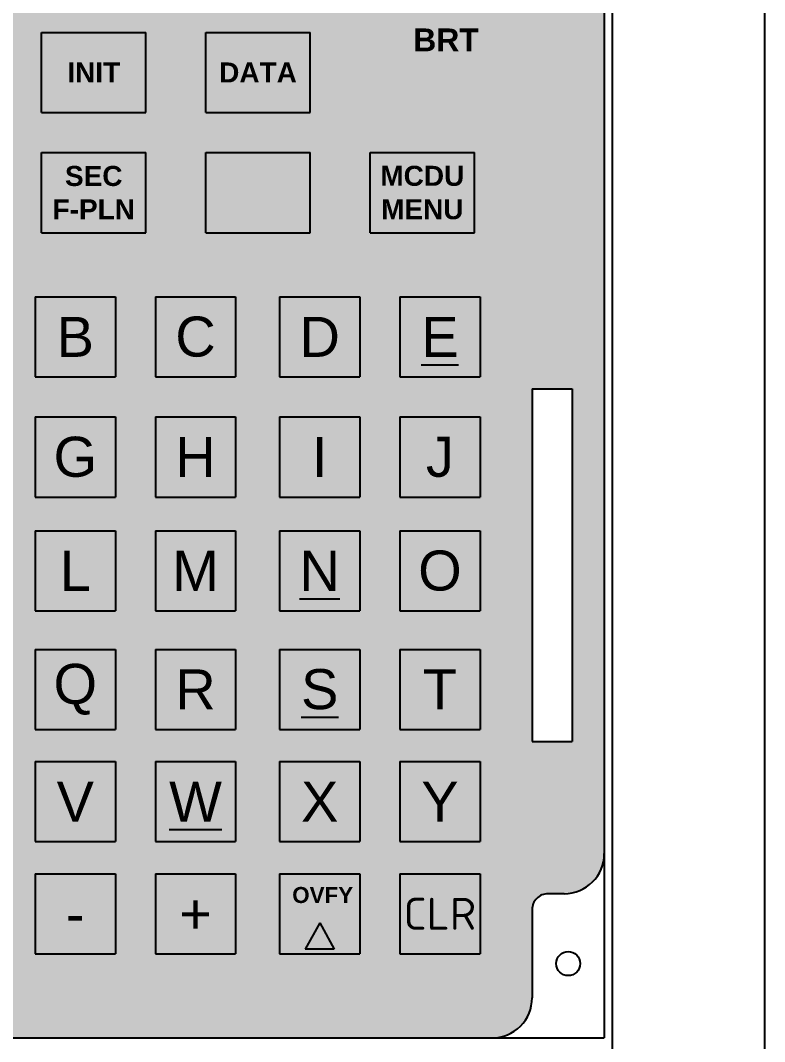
# Model space of a CAD drawing. Header units: millimetres. Extents: x 1492 to 7903, y -55 to 3601.
# Drawn here: x 2705.1 to 2798, y 513 to 640.5 of the extents above; entities that cross this region are included whole.
import ezdxf

# ---------------------------------------------------------------- set-up
doc = ezdxf.new("R2010")
doc.units = ezdxf.units.MM
doc.styles.get("Standard").update_dxf_attribs({"font": 'sanss___.ttf'})

msp = doc.modelspace()

# ---------------------------------------------------------------- hatches: boundary and pattern name
at = {"true_color": 0x6d7c87}
h = msp.add_hatch(color=8, dxfattribs=at)
h.dxf.hatch_style = 1
h.paths.add_polyline_path([(2777.976302627266, 719.6684715549115, 0.3827015764791815), (2775.603647718418, 721.8551461081236, -1.025801776076967), (2775.6036477184, 731.8519022275375, 0.3827015764832412), (2777.976302627268, 734.0385767807655), (2777.976302627268, 738.497768898856), (2632.976302627341, 738.497768898856), (2632.976302627341, 734.0385767807618, 0.3827015764813711), (2635.348957536197, 731.8519022275378, -1.025801776075587), (2635.348957536195, 721.8551461081237, 0.3827015764814203), (2632.976302627341, 719.6684715548984), (2632.976302627244, 536.4977688990327, 0.414213562377224), (2637.976302627315, 531.4977688990327), (2639.976302627295, 531.4977688990468, -0.4142135623757171), (2641.976302627309, 529.497768899043), (2641.976302627288, 518.4977688989306, 0.4142135623737093), (2646.976302627289, 513.4977688989211), (2763.976302627218, 513.4977688989211, 0.4142135623735945), (2768.976302627217, 518.4977688989306), (2768.976302627196, 529.497768899043, -0.4142135623777819), (2770.976302627224, 531.4977688990468), (2772.97630262719, 531.4977688990327, 0.4142135623771899), (2777.976302627261, 536.4977688990322)])
h.paths.add_polyline_path([(2646.776302627304, 638.997768898929), (2659.776302627305, 638.997768898929), (2659.776302627304, 628.997768898929), (2646.776302627304, 628.997768898929)], flags=16)
h.paths.add_polyline_path([(2636.476302627304, 649.4977688989194), (2636.476302627304, 655.4977688989196), (2644.476302627304, 655.497768898921), (2644.476302627304, 649.497768898921)], flags=16)
h.paths.add_polyline_path([(2652.476302627304, 641.4977688989213), (2652.476302627304, 726.4977688989212), (2757.476302627304, 726.4977688989217), (2757.476302627304, 641.4977688989212)], flags=16)
h.paths.add_polyline_path([(2646.776302627304, 623.9977688989293), (2659.776302627304, 623.9977688989294), (2659.776302627304, 613.9977688989293), (2646.776302627304, 613.9977688989293)], flags=16)
h.paths.add_polyline_path([(2636.476302627304, 661.9977688989194), (2636.476302627304, 667.9977688989194), (2644.476302627304, 667.9977688989212), (2644.476302627304, 661.997768898921)], flags=16)
h.paths.add_polyline_path([(2667.276302627305, 638.997768898929), (2680.276302627304, 638.9977688989292), (2680.276302627304, 628.997768898929), (2667.276302627304, 628.997768898929)], flags=16)
h.paths.add_polyline_path([(2646.776302627304, 609.9977688989293), (2659.776302627304, 609.9977688989294), (2659.776302627304, 599.9977688989292), (2646.776302627304, 599.9977688989293)], flags=16)
h.paths.add_polyline_path([(2667.276302627304, 623.9977688989293), (2680.276302627304, 623.9977688989294), (2680.276302627304, 613.9977688989295), (2667.276302627304, 613.9977688989294)], flags=16)
h.paths.add_polyline_path([(2636.476302627304, 674.4977688989196), (2636.476302627304, 680.4977688989194), (2644.476302627304, 680.4977688989212), (2644.476302627304, 674.4977688989212)], flags=16)
h.paths.add_polyline_path([(2667.276302627304, 609.9977688989294), (2680.276302627304, 609.9977688989293), (2680.276302627304, 599.9977688989293), (2667.276302627305, 599.9977688989293)], flags=16)
h.paths.add_polyline_path([(2646.776302627304, 595.9977688989293), (2659.776302627304, 595.9977688989292), (2659.776302627304, 585.9977688989292), (2646.776302627304, 585.9977688989293)], flags=16)
h.paths.add_polyline_path([(2641.276302627305, 594.4977688989195), (2641.276302627305, 550.4977688989194), (2636.276302627305, 550.4977688989197), (2636.276302627305, 594.4977688989196)], flags=16)
h.paths.add_polyline_path([(2673.785046224237, 608.1328284824101), (2674.796873272982, 606.6363498525018), (2674.412305071127, 606.6363498525018), (2674.412305071106, 602.5831832318117), (2673.15778737731, 602.583183231812), (2673.157787377331, 606.6363498525018), (2672.773219175475, 606.6363498525018)], flags=0)
h.paths.add_polyline_path([(2636.476302627304, 686.9977688989194), (2636.476302627304, 692.9977688989194), (2644.476302627304, 692.9977688989212), (2644.476302627304, 686.997768898921)], flags=16)
h.paths.add_polyline_path([(2687.276302627247, 638.997768898929), (2700.276302627304, 638.9977688989289), (2700.276302627304, 628.997768898929), (2687.276302627304, 628.9977688989292)], flags=16)
h.paths.add_polyline_path([(2687.276302627304, 623.9977688989293), (2700.276302627304, 623.9977688989292), (2700.276302627304, 613.9977688989293), (2687.276302627304, 613.9977688989293)], flags=16)
h.paths.add_polyline_path([(2667.276302627305, 595.9977688989292), (2680.276302627304, 595.9977688989293), (2680.276302627304, 585.9977688989292), (2667.276302627304, 585.9977688989292)], flags=16)
h.paths.add_polyline_path([(2673.15104988795, 593.1728572874068), (2674.405567581744, 593.1728572874068), (2674.405567581724, 589.1196906667043), (2674.405567581727, 588.6196906666208), (2674.790135783583, 588.619690666617), (2673.778308734822, 587.1232120367191), (2672.766481686075, 588.6196906666376), (2673.151049887932, 588.6196906666337), (2673.151049887952, 592.6728572873237)], flags=0)
h.paths.add_polyline_path([(2636.476302627304, 698.9977688989194), (2636.476302627304, 704.9977688989194), (2644.476302627304, 704.997768898921), (2644.476302627304, 698.9977688989208)], flags=16)
h.paths.add_polyline_path([(2691.976302627304, 605.9977688989292), (2701.976302627304, 605.9977688989292), (2701.976302627304, 595.997768898929), (2691.976302627304, 595.9977688989292)], flags=16)
h.paths.add_polyline_path([(2655.276302627304, 572.4977688989221, -1), (2645.276302627304, 572.4977688989221, -1)], flags=16)
h.paths.add_polyline_path([(2671.276302627304, 572.4977688989221, -1), (2661.276302627304, 572.4977688989221, -1)], flags=16)
h.paths.add_polyline_path([(2707.776302627223, 638.997768898929), (2720.776302627304, 638.997768898929), (2720.776302627304, 628.997768898929), (2707.776302627304, 628.997768898929)], flags=16)
h.paths.add_polyline_path([(2707.776302627305, 623.9977688989292), (2720.776302627304, 623.9977688989293), (2720.776302627304, 613.9977688989294), (2707.776302627304, 613.9977688989293)], flags=16)
h.paths.add_polyline_path([(2691.976302627304, 590.9977688989292), (2701.976302627304, 590.9977688989294), (2701.976302627304, 580.9977688989293), (2691.976302627304, 580.9977688989292)], flags=16)
h.paths.add_polyline_path([(2636.476302627304, 710.9977688989194), (2636.476302627304, 716.9977688989194), (2644.476302627304, 716.997768898921), (2644.476302627304, 710.997768898921)], flags=16)
h.paths.add_polyline_path([(2686.976302627304, 572.4977688989221, -1), (2676.976302627304, 572.4977688989221, -1)], flags=16)
h.paths.add_polyline_path([(2706.976302627304, 605.9977688989293), (2716.976302627304, 605.9977688989292), (2716.976302627304, 595.9977688989293), (2706.976302627304, 595.9977688989293)], flags=16)
h.paths.add_polyline_path([(2655.276302627304, 557.4977688989221, -1), (2645.276302627304, 557.4977688989221, -1)], flags=16)
h.paths.add_polyline_path([(2671.276302627304, 557.4977688989221, -1), (2661.276302627304, 557.4977688989221, -1)], flags=16)
h.paths.add_polyline_path([(2691.976302627304, 576.7977688989291), (2701.976302627304, 576.7977688989291), (2701.976302627304, 566.797768898929), (2691.976302627304, 566.7977688989291)], flags=16)
h.paths.add_polyline_path([(2706.976302627304, 590.9977688989294), (2716.976302627304, 590.9977688989295), (2716.976302627304, 580.9977688989293), (2706.976302627304, 580.9977688989294)], flags=16)
h.paths.add_polyline_path([(2686.976302627304, 557.4977688989221, -1), (2676.976302627304, 557.4977688989221, -1)], flags=16)
h.paths.add_polyline_path([(2721.976302627304, 605.9977688989292), (2731.976302627304, 605.9977688989292), (2731.976302627304, 595.997768898929), (2721.976302627304, 595.9977688989292)], flags=16)
h.paths.add_polyline_path([(2728.27630262741, 638.9977688989293), (2741.276302627304, 638.9977688989293), (2741.276302627305, 628.9977688989293), (2728.276302627304, 628.9977688989292)], flags=16)
h.paths.add_polyline_path([(2728.276302627304, 623.9977688989293), (2741.276302627305, 623.9977688989293), (2741.276302627304, 613.9977688989294), (2728.276302627304, 613.9977688989293)], flags=16)
h.paths.add_polyline_path([(2655.276302627304, 542.4977688989221, -1), (2645.276302627304, 542.4977688989221, -1)], flags=16)
h.paths.add_polyline_path([(2706.976302627304, 576.7977688989291), (2716.976302627304, 576.7977688989291), (2716.976302627304, 566.7977688989291), (2706.976302627304, 566.797768898929)], flags=16)
h.paths.add_polyline_path([(2691.976302627304, 561.9977688989292), (2701.976302627304, 561.9977688989289), (2701.976302627304, 551.9977688989289), (2691.976302627304, 551.9977688989292)], flags=16)
h.paths.add_polyline_path([(2671.276302627304, 542.4977688989221, -1), (2661.276302627304, 542.4977688989221, -1)], flags=16)
h.paths.add_polyline_path([(2721.976302627304, 590.9977688989295), (2731.976302627304, 590.9977688989295), (2731.976302627304, 580.9977688989293), (2721.976302627304, 580.9977688989293)], flags=16)
h.paths.add_polyline_path([(2686.976302627304, 542.4977688989221, -1), (2676.976302627304, 542.4977688989221, -1)], flags=16)
h.paths.add_polyline_path([(2706.976302627304, 561.9977688989289), (2716.976302627304, 561.9977688989288), (2716.976302627304, 551.9977688989288), (2706.976302627304, 551.9977688989289)], flags=16)
h.paths.add_polyline_path([(2721.976302627304, 576.7977688989291), (2731.976302627304, 576.7977688989291), (2731.976302627304, 566.7977688989292), (2721.976302627304, 566.7977688989291)], flags=16)
h.paths.add_polyline_path([(2737.476302627304, 605.9977688989292), (2747.476302627304, 605.9977688989292), (2747.476302627304, 595.9977688989292), (2737.476302627304, 595.997768898929)], flags=16)
h.paths.add_polyline_path([(2691.976302627304, 547.9977688989292), (2701.976302627304, 547.9977688989292), (2701.976302627304, 537.997768898929), (2691.976302627304, 537.9977688989292)], flags=16)
h.paths.add_polyline_path([(2655.276302627304, 527.4977688989221, -1), (2645.276302627304, 527.4977688989221, -1)], flags=16)
h.paths.add_polyline_path([(2737.476302627304, 590.9977688989295), (2747.476302627304, 590.9977688989294), (2747.476302627304, 580.9977688989292), (2737.476302627304, 580.9977688989293)], flags=16)
h.paths.add_polyline_path([(2671.276302627304, 527.4977688989221, -1), (2661.276302627304, 527.4977688989221, -1)], flags=16)
h.paths.add_polyline_path([(2748.776302627302, 623.9977688989293), (2761.776302627302, 623.9977688989292), (2761.776302627304, 613.9977688989292), (2748.776302627304, 613.9977688989293)], flags=16)
h.paths.add_polyline_path([(2721.976302627304, 561.9977688989289), (2731.976302627304, 561.9977688989289), (2731.976302627304, 551.9977688989288), (2721.976302627304, 551.9977688989288)], flags=16)
h.paths.add_polyline_path([(2706.976302627304, 547.9977688989293), (2716.976302627304, 547.9977688989293), (2716.976302627304, 537.9977688989292), (2706.976302627304, 537.997768898929)], flags=16)
h.paths.add_polyline_path([(2686.976302627304, 527.4977688989221, -1), (2676.976302627304, 527.4977688989221, -1)], flags=16)
h.paths.add_polyline_path([(2737.476302627304, 576.7977688989291), (2747.476302627304, 576.797768898929), (2747.476302627304, 566.7977688989292), (2737.476302627304, 566.7977688989292)], flags=16)
h.paths.add_polyline_path([(2691.976302627304, 533.9977688989292), (2701.976302627304, 533.9977688989292), (2701.976302627304, 523.997768898929), (2691.976302627304, 523.9977688989292)], flags=16)
h.paths.add_polyline_path([(2752.476302627304, 605.9977688989293), (2762.476302627304, 605.9977688989292), (2762.476302627304, 595.9977688989292), (2752.476302627304, 595.9977688989292)], flags=16)
h.paths.add_polyline_path([(2721.976302627304, 547.9977688989293), (2731.976302627304, 547.9977688989292), (2731.976302627304, 537.9977688989289), (2721.976302627304, 537.9977688989292)], flags=16)
h.paths.add_polyline_path([(2752.476302627304, 590.9977688989293), (2762.476302627304, 590.9977688989293), (2762.476302627304, 580.9977688989293), (2752.476302627304, 580.9977688989292)], flags=16)
h.paths.add_polyline_path([(2737.476302627304, 561.9977688989289), (2747.476302627304, 561.9977688989289), (2747.476302627304, 551.9977688989289), (2737.476302627304, 551.9977688989288)], flags=16)
h.paths.add_polyline_path([(2706.976302627304, 533.9977688989292), (2716.976302627304, 533.997768898929), (2716.976302627304, 523.9977688989289), (2706.976302627304, 523.997768898929)], flags=16)
h.paths.add_polyline_path([(2766.476302627304, 649.497768898944), (2766.476302627304, 655.497768898944), (2774.476302627304, 655.4977688989458), (2774.476302627304, 649.4977688989458)], flags=16)
h.paths.add_polyline_path([(2752.476302627304, 576.7977688989292), (2762.476302627304, 576.7977688989291), (2762.476302627304, 566.7977688989291), (2752.476302627304, 566.7977688989291)], flags=16)
h.paths.add_polyline_path([(2766.476302627304, 661.9977688989463), (2766.476302627304, 667.9977688989462), (2774.476302627304, 667.9977688989478), (2774.476302627304, 661.9977688989478)], flags=16)
h.paths.add_polyline_path([(2766.476302627304, 674.4977688989462), (2766.476302627304, 680.4977688989462), (2774.476302627304, 680.4977688989478), (2774.476302627304, 674.4977688989478)], flags=16)
h.paths.add_polyline_path([(2721.976302627304, 533.9977688989293), (2731.976302627304, 533.9977688989293), (2731.976302627304, 523.997768898929), (2721.976302627304, 523.997768898929)], flags=16)
h.paths.add_polyline_path([(2737.476302627304, 547.9977688989292), (2747.476302627304, 547.997768898929), (2747.476302627304, 537.997768898929), (2737.476302627304, 537.9977688989289)], flags=16)
h.paths.add_polyline_path([(2766.476302627304, 686.9977688989214), (2766.476302627304, 692.9977688989462), (2774.476302627304, 692.9977688989476), (2774.476302627304, 686.9977688989478)], flags=16)
h.paths.add_polyline_path([(2752.476302627304, 561.9977688989289), (2762.476302627304, 561.997768898929), (2762.476302627304, 551.997768898929), (2752.476302627304, 551.9977688989289)], flags=16)
h.paths.add_polyline_path([(2768.976302627304, 594.4977688989192), (2773.976302627304, 594.497768898919), (2773.976302627304, 550.4977688989189), (2768.976302627304, 550.4977688989193)], flags=16)
h.paths.add_polyline_path([(2766.476302627304, 698.9977688989462), (2766.476302627304, 704.9977688989464), (2774.476302627305, 704.997768898948), (2774.476302627304, 698.997768898948)], flags=16)
h.paths.add_polyline_path([(2737.476302627304, 533.997768898929), (2747.476302627304, 533.9977688989292), (2747.476302627304, 523.9977688989292), (2737.476302627304, 523.9977688989292)], flags=16)
h.paths.add_polyline_path([(2752.476302627304, 547.997768898929), (2762.476302627304, 547.9977688989292), (2762.476302627304, 537.9977688989292), (2752.476302627304, 537.997768898929)], flags=16)
h.paths.add_polyline_path([(2766.476302627304, 710.9977688989462), (2766.476302627304, 716.9977688989462), (2774.476302627304, 716.9977688989478), (2774.476302627304, 710.9977688989478)], flags=16)
at = {"true_color": 0x000000}
h = msp.add_hatch(color=18, dxfattribs=at)
h.dxf.hatch_style = 1
h.paths.add_polyline_path([(2645.276302627304, 527.4977688989221, 1), (2655.276302627304, 527.4977688989221, 1)])
h.paths.add_polyline_path([(2661.276302627304, 527.4977688989221, 1), (2671.276302627304, 527.4977688989221, 1)])
h.paths.add_polyline_path([(2661.276302627304, 542.4977688989221, 1), (2671.276302627304, 542.4977688989221, 1)])
h.paths.add_polyline_path([(2645.276302627304, 542.4977688989221, 1), (2655.276302627304, 542.4977688989221, 1)])
h.paths.add_polyline_path([(2655.276302627304, 557.4977688989221, 1), (2645.276302627304, 557.4977688989221, 1)])
h.paths.add_polyline_path([(2671.276302627304, 557.4977688989221, 1), (2661.276302627304, 557.4977688989221, 1)])
h.paths.add_polyline_path([(2686.976302627304, 557.4977688989221, 1), (2676.976302627304, 557.4977688989221, 1)])
h.paths.add_polyline_path([(2686.976302627304, 542.4977688989221, 1), (2676.976302627304, 542.4977688989221, 1)])
h.paths.add_polyline_path([(2676.976302627304, 527.4977688989221, 1), (2686.976302627304, 527.4977688989221, 1)])
h.paths.add_polyline_path([(2676.976302627304, 572.4977688989221, 1), (2686.976302627304, 572.4977688989221, 1)])
h.paths.add_polyline_path([(2661.276302627304, 572.4977688989221, 1), (2671.276302627304, 572.4977688989221, 1)])
h.paths.add_polyline_path([(2645.276302627304, 572.4977688989221, 1), (2655.276302627304, 572.4977688989221, 1)])
h.paths.add_polyline_path([(2680.276302627304, 595.9977688989293), (2667.276302627305, 595.9977688989292), (2667.276302627304, 585.9977688989292), (2680.276302627304, 585.9977688989292)])
h.paths.add_polyline_path([(2673.151049887952, 592.6728572873237), (2673.15104988795, 593.1728572874068), (2674.405567581744, 593.1728572874068), (2674.405567581724, 589.1196906667043), (2674.405567581727, 588.6196906666208), (2674.790135783583, 588.619690666617), (2673.778308734822, 587.1232120367191), (2672.766481686075, 588.6196906666376), (2673.151049887932, 588.6196906666337)], flags=16)
h.paths.add_polyline_path([(2659.776302627304, 595.9977688989292), (2646.776302627304, 595.9977688989293), (2646.776302627304, 585.9977688989293), (2659.776302627304, 585.9977688989292)])
h.paths.add_polyline_path([(2659.776302627304, 609.9977688989294), (2646.776302627305, 609.9977688989293), (2646.776302627304, 599.9977688989293), (2659.776302627304, 599.9977688989292)])
h.paths.add_polyline_path([(2680.276302627304, 609.9977688989293), (2667.276302627304, 609.9977688989294), (2667.276302627305, 599.9977688989293), (2680.276302627304, 599.9977688989293)])
h.paths.add_polyline_path([(2672.773219175467, 606.6363498524895), (2673.785046224237, 608.1328284824101), (2674.796873272982, 606.6363498525018), (2674.412305071127, 606.6363498525018), (2674.412305071106, 602.5831832318117), (2673.15778737731, 602.583183231812), (2673.157787377331, 606.6363498525018)], flags=16)
h.paths.add_polyline_path([(2659.776302627304, 623.9977688989294), (2646.776302627304, 623.9977688989293), (2646.776302627304, 613.9977688989293), (2659.776302627304, 613.9977688989293)])
h.paths.add_polyline_path([(2680.276302627304, 623.9977688989294), (2667.276302627304, 623.9977688989293), (2667.276302627304, 613.9977688989294), (2680.276302627304, 613.9977688989295)])
h.paths.add_polyline_path([(2700.276302627304, 623.9977688989292), (2687.276302627304, 623.9977688989293), (2687.276302627304, 613.9977688989293), (2700.276302627304, 613.9977688989293)])
h.paths.add_polyline_path([(2720.776302627304, 623.9977688989293), (2707.776302627304, 623.9977688989292), (2707.776302627304, 613.9977688989293), (2720.776302627304, 613.9977688989294)])
h.paths.add_polyline_path([(2741.276302627305, 623.9977688989293), (2728.276302627304, 623.9977688989293), (2728.276302627304, 613.9977688989293), (2741.276302627304, 613.9977688989294)])
h.paths.add_polyline_path([(2761.776302627302, 623.9977688989292), (2748.776302627302, 623.9977688989293), (2748.776302627304, 613.9977688989293), (2761.776302627304, 613.9977688989292)])
h.paths.add_polyline_path([(2741.276302627304, 638.9977688989293), (2728.276302627304, 638.9977688989293), (2728.276302627304, 628.9977688989292), (2741.276302627305, 628.9977688989293)])
h.paths.add_polyline_path([(2720.776302627304, 638.997768898929), (2707.776302627304, 638.997768898929), (2707.776302627304, 628.997768898929), (2720.776302627304, 628.997768898929)])
h.paths.add_polyline_path([(2700.276302627304, 638.9977688989289), (2687.276302627304, 638.997768898929), (2687.276302627304, 628.9977688989292), (2700.276302627304, 628.997768898929)])
h.paths.add_polyline_path([(2680.276302627304, 638.9977688989292), (2667.276302627305, 638.997768898929), (2667.276302627304, 628.997768898929), (2680.276302627304, 628.997768898929)])
h.paths.add_polyline_path([(2659.776302627305, 638.997768898929), (2646.776302627304, 638.997768898929), (2646.776302627304, 628.997768898929), (2659.776302627304, 628.997768898929)])
h.paths.add_polyline_path([(2701.976302627304, 605.9977688989292), (2691.976302627304, 605.9977688989292), (2691.976302627304, 595.9977688989292), (2701.976302627304, 595.997768898929)])
h.paths.add_polyline_path([(2716.976302627304, 605.9977688989292), (2706.976302627304, 605.9977688989293), (2706.976302627304, 595.9977688989293), (2716.976302627304, 595.9977688989293)])
h.paths.add_polyline_path([(2731.976302627304, 605.9977688989292), (2721.976302627304, 605.9977688989292), (2721.976302627304, 595.9977688989292), (2731.976302627304, 595.997768898929)])
h.paths.add_polyline_path([(2747.476302627304, 605.9977688989292), (2737.476302627304, 605.9977688989292), (2737.476302627304, 595.997768898929), (2747.476302627304, 595.9977688989292)])
h.paths.add_polyline_path([(2762.476302627304, 605.9977688989292), (2752.476302627304, 605.9977688989293), (2752.476302627304, 595.9977688989292), (2762.476302627304, 595.9977688989292)])
h.paths.add_polyline_path([(2762.476302627304, 590.9977688989293), (2752.476302627304, 590.9977688989293), (2752.476302627304, 580.9977688989292), (2762.476302627304, 580.9977688989293)])
h.paths.add_polyline_path([(2747.476302627304, 590.9977688989294), (2737.476302627304, 590.9977688989295), (2737.476302627304, 580.9977688989293), (2747.476302627304, 580.9977688989292)])
h.paths.add_polyline_path([(2731.976302627304, 590.9977688989295), (2721.976302627304, 590.9977688989295), (2721.976302627304, 580.9977688989293), (2731.976302627304, 580.9977688989293)])
h.paths.add_polyline_path([(2716.976302627304, 590.9977688989295), (2706.976302627304, 590.9977688989294), (2706.976302627304, 580.9977688989294), (2716.976302627304, 580.9977688989293)])
h.paths.add_polyline_path([(2701.976302627304, 590.9977688989294), (2691.976302627304, 590.9977688989292), (2691.976302627304, 580.9977688989292), (2701.976302627304, 580.9977688989293)])
h.paths.add_polyline_path([(2701.976302627304, 576.7977688989291), (2691.976302627304, 576.7977688989291), (2691.976302627304, 566.7977688989291), (2701.976302627304, 566.797768898929)])
h.paths.add_polyline_path([(2716.976302627304, 576.7977688989291), (2706.976302627304, 576.7977688989291), (2706.976302627304, 566.797768898929), (2716.976302627304, 566.7977688989291)])
h.paths.add_polyline_path([(2731.976302627304, 576.7977688989291), (2721.976302627304, 576.7977688989291), (2721.976302627304, 566.7977688989291), (2731.976302627304, 566.7977688989292)])
h.paths.add_polyline_path([(2747.476302627304, 576.797768898929), (2737.476302627304, 576.7977688989291), (2737.476302627304, 566.7977688989292), (2747.476302627304, 566.7977688989292)])
h.paths.add_polyline_path([(2762.476302627304, 576.7977688989291), (2752.476302627304, 576.7977688989292), (2752.476302627304, 566.7977688989291), (2762.476302627304, 566.7977688989291)])
h.paths.add_polyline_path([(2762.476302627304, 561.997768898929), (2752.476302627304, 561.9977688989289), (2752.476302627304, 551.9977688989289), (2762.476302627304, 551.997768898929)])
h.paths.add_polyline_path([(2762.476302627304, 547.9977688989292), (2752.476302627304, 547.997768898929), (2752.476302627304, 537.997768898929), (2762.476302627304, 537.9977688989292)])
h.paths.add_polyline_path([(2747.476302627304, 547.997768898929), (2737.476302627304, 547.9977688989292), (2737.476302627304, 537.9977688989289), (2747.476302627304, 537.997768898929)])
h.paths.add_polyline_path([(2747.476302627304, 533.9977688989292), (2737.476302627304, 533.997768898929), (2737.476302627304, 523.9977688989292), (2747.476302627304, 523.9977688989292)])
h.paths.add_polyline_path([(2742.476302627304, 527.8558303177855), (2744.289203966079, 524.5618045611849), (2740.663401288529, 524.5618045611849)], flags=16)
h.paths.add_polyline_path([(2731.976302627304, 533.9977688989293), (2721.976302627304, 533.9977688989293), (2721.976302627304, 523.997768898929), (2731.976302627304, 523.997768898929)])
h.paths.add_polyline_path([(2716.976302627304, 533.997768898929), (2706.976302627304, 533.9977688989292), (2706.976302627304, 523.997768898929), (2716.976302627304, 523.9977688989289)])
h.paths.add_polyline_path([(2701.976302627304, 533.9977688989292), (2691.976302627304, 533.9977688989292), (2691.976302627304, 523.9977688989292), (2701.976302627304, 523.997768898929)])
h.paths.add_polyline_path([(2701.976302627304, 547.9977688989292), (2691.976302627304, 547.9977688989292), (2691.976302627304, 537.9977688989292), (2701.976302627304, 537.997768898929)])
h.paths.add_polyline_path([(2716.976302627304, 547.9977688989293), (2706.976302627304, 547.9977688989293), (2706.976302627304, 537.997768898929), (2716.976302627304, 537.9977688989292)])
h.paths.add_polyline_path([(2731.976302627304, 547.9977688989292), (2721.976302627304, 547.9977688989293), (2721.976302627304, 537.9977688989292), (2731.976302627304, 537.9977688989289)])
h.paths.add_polyline_path([(2731.976302627304, 561.9977688989289), (2721.976302627304, 561.9977688989289), (2721.976302627304, 551.9977688989288), (2731.976302627304, 551.9977688989288)])
h.paths.add_polyline_path([(2716.976302627304, 561.9977688989288), (2706.976302627304, 561.9977688989289), (2706.976302627304, 551.9977688989289), (2716.976302627304, 551.9977688989288)])
h.paths.add_polyline_path([(2701.976302627304, 561.9977688989289), (2691.976302627304, 561.9977688989292), (2691.976302627304, 551.9977688989292), (2701.976302627304, 551.9977688989289)])
h.paths.add_polyline_path([(2747.476302627304, 561.9977688989289), (2737.476302627304, 561.9977688989289), (2737.476302627304, 551.9977688989288), (2747.476302627304, 551.9977688989289)])
h.paths.add_polyline_path([(2762.476302627304, 533.9977688989292), (2752.476302627304, 533.997768898929), (2752.476302627304, 523.9977688989293), (2762.476302627304, 523.9977688989292)])
at = {"true_color": 0xfeffff}
msp.add_hatch(color=7, dxfattribs=at).paths.add_polyline_path([(2744.289203966079, 524.5618045611849), (2742.476302627304, 527.8558303177855), (2740.663401288529, 524.5618045611849)])

# ---------------------------------------------------------------- linework, layer by layer
at = {"color": 18, "true_color": 0x000000}
for p, q in [((2778.983562695995, 741.8088413534972), (2778.983562695995, 230.2193822245869)), ((2797.983562695995, 741.8088413534972), (2797.983562695995, 230.219382224587)), ((2777.976302627268, 738.497768898941), (2777.976302627242, 513.4977688989468)), ((2707.776302627304, 628.9977688989289), (2707.776302627304, 638.9977688989292)), ((2707.776302627304, 638.997768898929), (2720.776302627304, 638.997768898929)), ((2720.776302627304, 628.997768898929), (2720.776302627304, 638.9977688989292)), ((2728.276302627304, 628.9977688989292), (2728.276302627304, 638.9977688989292)), ((2728.276302627304, 638.9977688989293), (2741.276302627304, 638.9977688989293)), ((2741.276302627305, 628.9977688989293), (2741.276302627304, 638.9977688989294)), ((2707.776302627304, 628.997768898929), (2720.776302627304, 628.997768898929)), ((2728.276302627304, 628.9977688989292), (2741.276302627304, 628.9977688989293)), ((2707.776302627304, 613.9977688989293), (2707.776302627304, 623.9977688989293)), ((2707.776302627304, 623.9977688989292), (2720.776302627304, 623.9977688989293)), ((2720.776302627304, 613.9977688989292), (2720.776302627304, 623.9977688989292)), ((2728.276302627304, 613.9977688989293), (2728.276302627304, 623.9977688989292)), ((2728.276302627304, 623.9977688989293), (2741.276302627305, 623.9977688989293)), ((2741.276302627304, 613.9977688989294), (2741.276302627305, 623.9977688989293)), ((2748.776302627304, 613.9977688989293), (2748.776302627302, 623.9977688989292)), ((2748.776302627302, 623.9977688989293), (2761.776302627303, 623.9977688989292)), ((2761.776302627304, 613.9977688989293), (2761.776302627302, 623.9977688989292)), ((2707.776302627304, 613.9977688989293), (2720.776302627304, 613.9977688989294)), ((2728.276302627304, 613.9977688989293), (2741.276302627304, 613.9977688989294)), ((2748.776302627304, 613.9977688989293), (2761.776302627303, 613.9977688989292)), ((2706.976302627304, 605.997768898929), (2706.976302627304, 595.9977688989292)), ((2706.976302627304, 605.9977688989293), (2716.976302627304, 605.9977688989292)), ((2716.976302627304, 605.997768898929), (2716.976302627304, 595.9977688989292)), ((2721.976302627304, 605.9977688989292), (2721.976302627304, 595.9977688989292)), ((2721.976302627304, 605.9977688989292), (2731.976302627304, 605.9977688989292)), ((2731.976302627304, 605.9977688989292), (2731.976302627304, 595.9977688989292)), ((2737.476302627304, 605.9977688989292), (2737.476302627304, 595.9977688989292)), ((2737.476302627304, 605.9977688989292), (2747.476302627304, 605.9977688989292)), ((2747.476302627304, 605.9977688989292), (2747.476302627304, 595.9977688989292)), ((2752.476302627304, 605.9977688989293), (2752.476302627304, 595.9977688989293)), ((2752.476302627304, 605.9977688989293), (2762.476302627304, 605.9977688989292)), ((2762.476302627304, 605.9977688989293), (2762.476302627304, 595.9977688989293)), ((2706.976302627304, 595.9977688989293), (2716.976302627304, 595.9977688989293)), ((2721.976302627304, 595.9977688989292), (2731.976302627304, 595.997768898929)), ((2737.476302627304, 595.997768898929), (2747.476302627304, 595.9977688989292)), ((2752.476302627304, 595.9977688989292), (2762.476302627304, 595.9977688989292)), ((2768.976302627304, 594.4977688989192), (2773.976302627304, 594.497768898919)), ((2768.976302627304, 594.4977688989192), (2768.976302627304, 550.497768898919)), ((2773.976302627304, 594.4977688989189), (2773.976302627304, 550.4977688989188)), ((2706.976302627304, 590.9977688989294), (2706.976302627304, 580.997768898929)), ((2706.976302627304, 590.9977688989294), (2716.976302627304, 590.9977688989295)), ((2716.976302627304, 590.9977688989294), (2716.976302627304, 580.997768898929)), ((2721.976302627304, 590.9977688989294), (2721.976302627304, 580.997768898929)), ((2721.976302627304, 590.9977688989295), (2731.976302627304, 590.9977688989295)), ((2731.976302627304, 590.9977688989294), (2731.976302627304, 580.997768898929)), ((2737.476302627304, 590.9977688989294), (2737.476302627304, 580.997768898929)), ((2737.476302627304, 590.9977688989295), (2747.476302627304, 590.9977688989294)), ((2747.476302627304, 590.9977688989294), (2747.476302627304, 580.997768898929)), ((2752.476302627304, 590.9977688989294), (2752.476302627304, 580.9977688989293)), ((2752.476302627304, 590.9977688989293), (2762.476302627304, 590.9977688989293)), ((2762.476302627304, 590.9977688989294), (2762.476302627304, 580.9977688989293)), ((2706.976302627304, 580.9977688989294), (2716.976302627304, 580.9977688989293)), ((2721.976302627304, 580.9977688989293), (2731.976302627304, 580.9977688989293)), ((2737.476302627304, 580.9977688989293), (2747.476302627304, 580.9977688989292)), ((2752.476302627304, 580.9977688989292), (2762.476302627304, 580.9977688989293)), ((2706.976302627304, 576.7977688989292), (2706.976302627304, 566.7977688989292)), ((2706.976302627304, 576.7977688989291), (2716.976302627304, 576.7977688989291)), ((2716.976302627304, 576.7977688989292), (2716.976302627304, 566.7977688989292)), ((2721.976302627304, 576.797768898929), (2721.976302627304, 566.7977688989292)), ((2721.976302627304, 576.7977688989291), (2731.976302627304, 576.7977688989291)), ((2731.976302627304, 576.797768898929), (2731.976302627304, 566.7977688989292)), ((2737.476302627304, 576.797768898929), (2737.476302627304, 566.7977688989292)), ((2737.476302627304, 576.7977688989291), (2747.476302627304, 576.797768898929)), ((2747.476302627304, 576.797768898929), (2747.476302627304, 566.7977688989292)), ((2752.476302627304, 576.7977688989292), (2752.476302627304, 566.7977688989292)), ((2752.476302627304, 576.7977688989292), (2762.476302627304, 576.7977688989291)), ((2762.476302627304, 576.7977688989292), (2762.476302627304, 566.7977688989292)), ((2706.976302627304, 566.797768898929), (2716.976302627304, 566.7977688989291)), ((2721.976302627304, 566.7977688989291), (2731.976302627304, 566.7977688989292)), ((2737.476302627304, 566.7977688989292), (2747.476302627304, 566.7977688989292)), ((2752.476302627304, 566.7977688989291), (2762.476302627304, 566.7977688989291)), ((2706.976302627304, 561.9977688989289), (2706.976302627304, 551.997768898929)), ((2706.976302627304, 561.9977688989289), (2716.976302627304, 561.9977688989288)), ((2716.976302627304, 561.9977688989289), (2716.976302627304, 551.997768898929)), ((2721.976302627304, 561.9977688989289), (2721.976302627304, 551.9977688989292)), ((2721.976302627304, 561.9977688989289), (2731.976302627304, 561.9977688989289)), ((2731.976302627304, 561.9977688989289), (2731.976302627304, 551.9977688989292)), ((2737.476302627304, 561.9977688989289), (2737.476302627304, 551.9977688989292)), ((2737.476302627304, 561.9977688989289), (2747.476302627304, 561.9977688989289)), ((2747.476302627304, 561.9977688989289), (2747.476302627304, 551.9977688989292)), ((2752.476302627304, 561.9977688989289), (2752.476302627304, 551.9977688989292)), ((2752.476302627304, 561.9977688989289), (2762.476302627304, 561.997768898929)), ((2762.476302627304, 561.9977688989289), (2762.476302627304, 551.9977688989289)), ((2706.976302627304, 551.9977688989289), (2716.976302627304, 551.9977688989288)), ((2721.976302627304, 551.9977688989288), (2731.976302627304, 551.9977688989288)), ((2737.476302627304, 551.9977688989288), (2747.476302627304, 551.9977688989289)), ((2752.476302627304, 551.9977688989289), (2762.476302627304, 551.997768898929)), ((2768.976302627304, 550.4977688989193), (2773.976302627304, 550.4977688989189)), ((2706.976302627304, 547.997768898929), (2706.976302627304, 537.997768898929)), ((2706.976302627304, 547.9977688989293), (2716.976302627304, 547.9977688989293)), ((2716.976302627304, 547.997768898929), (2716.976302627304, 537.997768898929)), ((2721.976302627304, 547.997768898929), (2721.976302627304, 537.9977688989292)), ((2721.976302627304, 547.9977688989293), (2731.976302627304, 547.9977688989292)), ((2731.976302627304, 547.997768898929), (2731.976302627304, 537.9977688989292)), ((2737.476302627304, 547.997768898929), (2737.476302627304, 537.9977688989292)), ((2737.476302627304, 547.9977688989292), (2747.476302627304, 547.997768898929)), ((2747.476302627304, 547.997768898929), (2747.476302627304, 537.9977688989292)), ((2752.476302627304, 547.997768898929), (2752.476302627304, 537.9977688989292)), ((2752.476302627304, 547.997768898929), (2762.476302627304, 547.9977688989292)), ((2762.476302627304, 547.997768898929), (2762.476302627304, 537.9977688989292)), ((2706.976302627304, 537.997768898929), (2716.976302627304, 537.9977688989292)), ((2721.976302627304, 537.9977688989292), (2731.976302627304, 537.9977688989289)), ((2737.476302627304, 537.9977688989289), (2747.476302627304, 537.997768898929)), ((2752.476302627304, 537.997768898929), (2762.476302627304, 537.9977688989292)), ((2706.976302627304, 533.9977688989293), (2706.976302627304, 523.9977688989292)), ((2706.976302627304, 533.9977688989292), (2716.976302627304, 533.997768898929)), ((2716.976302627304, 533.9977688989293), (2716.976302627304, 523.9977688989292)), ((2721.976302627304, 533.997768898929), (2721.976302627304, 523.9977688989294)), ((2721.976302627304, 533.9977688989293), (2731.976302627304, 533.9977688989293)), ((2731.976302627304, 533.997768898929), (2731.976302627304, 523.9977688989294)), ((2737.476302627304, 533.997768898929), (2737.476302627304, 523.9977688989294)), ((2737.476302627304, 533.997768898929), (2747.476302627304, 533.9977688989292)), ((2747.476302627304, 533.997768898929), (2747.476302627304, 523.9977688989294)), ((2752.476302627304, 533.9977688989293), (2752.476302627304, 523.9977688989293)), ((2752.476302627304, 533.997768898929), (2762.476302627304, 533.9977688989292)), ((2762.476302627304, 533.9977688989293), (2762.476302627304, 523.9977688989293)), ((2772.97630262719, 531.4977688990186), (2770.976302627225, 531.4977688990468)), ((2768.976302627196, 529.4977688990432), (2768.976302627217, 518.4977688989304)), ((2706.976302627304, 523.997768898929), (2716.976302627304, 523.9977688989289)), ((2721.976302627304, 523.997768898929), (2731.976302627304, 523.997768898929)), ((2737.476302627304, 523.9977688989292), (2747.476302627304, 523.9977688989292)), ((2752.476302627304, 523.9977688989293), (2762.476302627304, 523.9977688989292)), ((2632.976302627264, 513.4977688989184), (2777.976302627242, 513.4977688989468))]:
    msp.add_line(p, q, dxfattribs=at)
at = {"color": 7, "true_color": 0xfeffff}
for q in [(2740.663401288529, 524.5618045611849), (2744.289203966079, 524.5618045611849)]:
    msp.add_line((2742.476302627304, 527.8558303177855), q, dxfattribs=at)
msp.add_lwpolyline([(2744.289203966079, 524.5618045611849), (2740.663401288529, 524.5618045611849)], dxfattribs=at)
at = {"color": 18, "true_color": 0x000000}
msp.add_circle((2773.476302627187, 522.7719550818815), 1.5, dxfattribs=at)
for centre, radius, start, end in [((2772.976302627261, 536.4977688990327), 5, 270, 0), ((2770.976302627196, 529.4977688990468), 2, 89.99999999921835, 180.0000000001042), ((2763.976302627217, 518.4977688989211), 5, 270, 1.042204158021965e-10)]:
    msp.add_arc(centre, radius, start, end, dxfattribs=at)

# ---------------------------------------------------------------- texts
at = {"color": 7, "true_color": 0xffffff}
for s, insert, char_height, width, attachment_point in [('{\\fSansSerif|b1|i0|c2|p2;BRT}', (2754.143596049431, 639.4876253055985), 2.8510351416, 10.84988963449894, 1), ('{\\fSansSerif|b1|i0|c2|p2;INIT}', (2714.276302627304, 633.997768898929), 2.5, 10, 5), ('{\\fSansSerif|b1|i0|c2|p2;DATA}', (2734.776302627304, 633.997768898929), 2.5, 10, 5), ('{\\fSansSerif|b1|i0|c2|p2;SEC\\PF-PLN}', (2714.276302627304, 618.9977688989424), 2.5, 10, 5), ('{\\fSansSerif|b1|i0|c2|p2;MCDU\\PMENU}', (2755.276302627303, 618.9977688989503), 2.5, 10, 5), ('{\\F;B}', (2711.976302627305, 600.9977688989292), 5, 10, 5), ('{\\F;C}', (2726.976302627304, 600.9977688989292), 5, 10, 5), ('{\\F;D}', (2742.476302627304, 600.9977688989292), 5, 10, 5), ('{\\F;\\LE}', (2757.476302627304, 600.9977688989292), 5, 10, 5), ('{\\F;G}', (2711.976302627305, 585.9977688989292), 5, 10, 5), ('{\\F;H}', (2726.976302627304, 585.9977688989292), 5, 10, 5), ('{\\F;I}', (2742.476302627304, 585.9977688989293), 5, 10, 5), ('{\\F;J}', (2757.476302627304, 585.9977688989293), 5, 10, 5), ('{\\F;L}', (2711.976302627305, 571.7977688989292), 5, 10, 5), ('{\\F;M}', (2726.976302627304, 571.7977688989292), 5, 10, 5), ('{\\F;\\LN}', (2742.476302627304, 571.7977688989292), 5, 10, 5), ('{\\F;O}', (2757.476302627304, 571.7977688989292), 5, 10, 5), ('{\\F;Q}', (2711.976302627304, 556.9977688989289), 5, 10, 5), ('{\\F;\\LS}', (2742.476302627304, 556.9977688989289), 5, 10, 5), ('{\\F;R}', (2726.976302627304, 556.9977688989289), 5, 10, 5), ('{\\F;T}', (2757.476302627304, 556.9977688989289), 5, 10, 5), ('{\\F;V}', (2711.976302627304, 542.9977688989288), 5, 10, 5), ('{\\F;\\LW}', (2726.976302627304, 542.9977688989286), 5, 10, 5), ('{\\F;X}', (2742.476302627304, 542.9977688989284), 5, 10, 5), ('{\\F;Y}', (2757.476302627304, 542.9977688989283), 5, 10, 5), ('{\\fSansSerif|b1|i0|c2|p2;OVFY}', (2739.042460439107, 532.3386060393004), 2, 7.275284982585674, 1), ('+', (2726.976302627304, 528.9977688989292), 5, 10, 5), ('{\\Fisocpeur.ttf;CLR}', (2757.476302627304, 528.9977688989292), 4, 10, 5), ('-', (2711.976302627304, 528.9977688989292), 5, 10, 5)]:
    msp.add_mtext(s, dxfattribs=dict(at, insert=insert, char_height=char_height, width=width, attachment_point=attachment_point))

doc.saveas('drawing.dxf')
